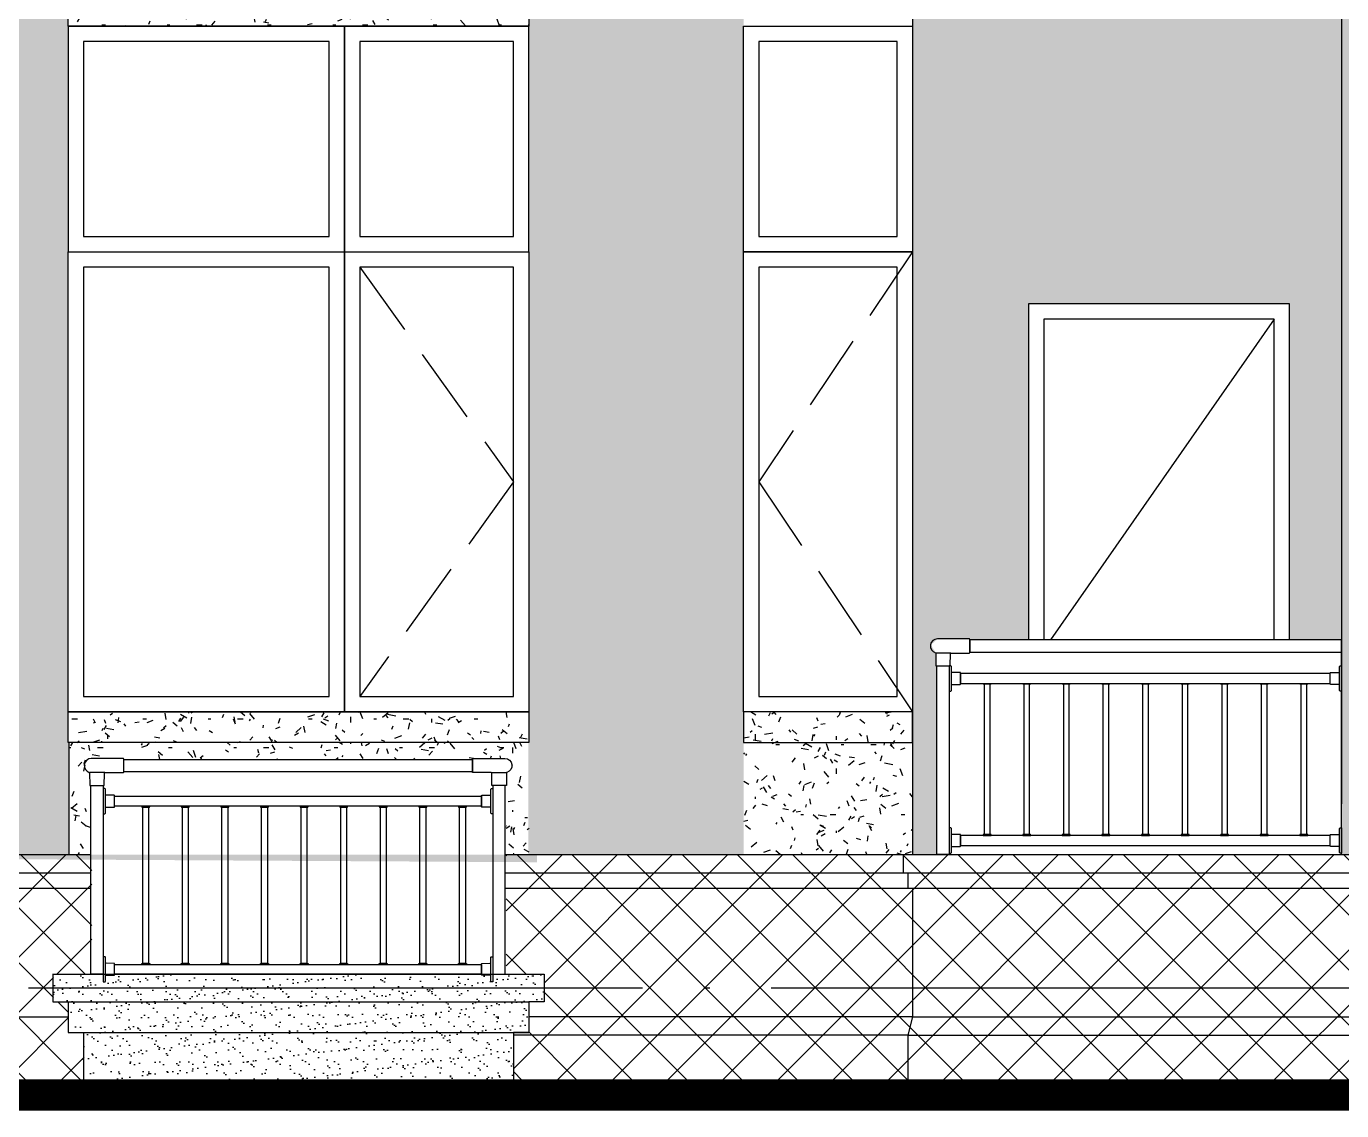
# Model space of a CAD drawing. Extents: x -12446 to 284554, y -295110 to 165007.
# Drawn here: x 4118 to 8404, y -262654 to -259119 of the extents above; entities that cross this region are included whole.
import ezdxf

# ---------------------------------------------------------------- set-up
doc = ezdxf.new("R2010")
doc.units = 0
doc.header["$LTSCALE"] = 1000
doc.linetypes.add('AX-14-E$0$AX-85-M02$0$DASH', pattern=[0.35, 0.25, -0.1])
doc.linetypes.add('AX-14-E$0$DOTE', pattern=[2.42, 2, -0.2, 0.02, -0.2])
doc.layers.get('0').update_dxf_attribs({"linetype": 'CONTINUOUS'})
for name, color, linetype in [('A-Anno-Note', 241, 'CONTINUOUS'), ('AX-14-comp-tc$0$AX-T-LMCZ-Z$0$AX-13-E01-E03$0$A-Detl-Patt', 8, 'CONTINUOUS'), ('AX-14-comp-tc$0$AX-T-LMCZ-Z$1$AX-13-E01-E03$0$家具与填充', 251, 'CONTINUOUS'), ('AX-14-comp-tc$0$灰褐色真石漆', 15, 'CONTINUOUS'), ('AX-14-E$0$A-Detl-Fine', 152, 'CONTINUOUS'), ('AX-14-E$0$A-Detl-Patt', 8, 'CONTINUOUS'), ('AX-14-E$0$A-Detl-Thin', 131, 'CONTINUOUS'), ('AX-14-E$0$A-elev-FIXT', 9, 'CONTINUOUS'), ('AX-14-E$0$A-elev-HRAL', 61, 'CONTINUOUS'), ('AX-14-E$0$栏杆型材', 82, 'CONTINUOUS'), ('AX-14-E$0$阳台栏杆扶手', 82, 'CONTINUOUS')]:
    doc.layers.add(name, color=color, linetype=linetype)
doc.layers.add('AX-14-E$0$A-Grid', color=222, linetype='AX-14-E$0$DOTE', plot=False)
pattern_1 = [(37.5, (-60483.766, -415276.595), (-1.920038, 58.729588), [0, -46.3296, 0, -51.816, 0, -49.53]), (7.5, (-60483.77, -415276.595), (53.942794, 86.019012), [0, -24.9936, 0, -41.7576, 0, -16.002]), (327.5, (-60521.257, -415276.595), (94.919084, 0.172462), [0, -15.24, 0, -54.864, 0, -71.628]), (317.5, (-60521.26, -415276.595), (91.626774, 26.75152), [0, -7.62, 0, -35.9664, 0, -41.148])]

# ---------------------------------------------------------------- blocks, each defined once
blk = doc.blocks.new('AX-14-E$0$32固定座立面')
at = {"layer": 'AX-14-E$0$栏杆型材', "color": 6, "linetype": 'Continuous'}
blk.add_line((-7, -22.5), (-7, 22.5), dxfattribs=at)
blk.add_lwpolyline([(-7, -22.5, 0.41166), (-10, -19.5), (-36, -19.3, -0.41166), (-37, -18.3), (-37, 18.3, -0.41166), (-36, 19.3), (-10, 19.5, 0.41166), (-7, 22.5), (-7, 39, -0.41166), (-5, 41), (0, 41.1), (0, -41.1), (-5, -41, -0.41166), (-7, -39)], format="xyb", close=True, dxfattribs=at)
blk = doc.blocks.new('AX-14-E$0$4080转角立图')
at = {"layer": 'AX-14-E$0$A-elev-FIXT', "linetype": 'Continuous'}
blk.add_line((25.6, 42), (-24.3, 42), dxfattribs=at)
blk.add_lwpolyline([(-25.3, 43, -0.327139), (-24.2, 41.5), (-23.5, 0), (23.5, 0), (24.2, 40.5, -0.409111), (25.7, 42), (85.3, 42, 0.414214), (86.8, 43.5), (86.8, 86.5, 0.414214), (85.3, 88), (-18.8, 88, 0.865157)], format="xyb", close=True, dxfattribs=at)
blk = doc.blocks.new('AX-14-E$0$A$C78EB6178')
at = {"layer": 'AX-14-E$0$A-Detl-Fine'}
for points in [[(3101.3, 3385), (2301.3, 3385), (2301.3, 2750), (3101.3, 2750)], [(3701.3, 3385), (3201.3, 3385), (3201.3, 2750), (3701.3, 2750)], [(4951.3, 3385), (4501.3, 3385), (4501.3, 2750), (4951.3, 2750)], [(3101.3, 2650), (2301.3, 2650), (2301.3, 1250), (3101.3, 1250)], [(3701.3, 2650), (3201.3, 2650), (3201.3, 1250), (3701.3, 1250)], [(4951.3, 2650), (4501.3, 2650), (4501.3, 1250), (4951.3, 1250)]]:
    blk.add_lwpolyline(points, close=True, dxfattribs=at)
blk.add_lwpolyline([(6180, 1435), (6180, 2480), (5430, 2480), (5430, 1435)], dxfattribs=at)
at = {"layer": 'AX-14-E$0$A-Detl-Patt', "linetype": 'AX-14-E$0$AX-85-M02$0$DASH'}
for points in [[(5001.3, 2700), (4501.3, 1950), (5001.3, 1200)], [(3201.3, 2650), (3701.3, 1950), (3201.3, 1250)]]:
    blk.add_lwpolyline(points, dxfattribs=at)
at = {"layer": 'AX-14-E$0$A-Detl-Patt'}
blk.add_lwpolyline([(6180, 2480), (5450.9, 1435)], dxfattribs=at)
at = {"layer": 'AX-14-E$0$A-Detl-Thin'}
for p, q in [((3751.3, 2700), (3751.3, 3435)), ((1420, 735), (2326.3, 735)), ((1435, 675), (2326.3, 675)), ((1450, 625), (2326.3, 625)), ((1450, 206.3), (2251.3, 206.3)), ((5001.5, 206.3), (3751.3, 206.3)), ((4986.5, 146.3), (3701.3, 146.3)), ((1435, 0), (2301.3, 0)), ((34751.3, 0), (-1287, 0))]:
    blk.add_line(p, q, dxfattribs=at)
for points in [[(6400, 3600), (6400, 900)], [(3751.3, 3535), (3751.3, 3435), (2251.3, 3435), (2251.3, 3535), (3751.3, 3535)], [(2251.3, 3435), (3751.3, 3435)], [(2251.3, 3435), (2251.3, 2700)], [(6230, 1435), (6230, 2530), (5380, 2530), (5380, 1435)], [(6400, 735), (6400, 1435)], [(3751.3, 1200), (3751.3, 1100), (2251.3, 1100), (2251.3, 1200), (3751.3, 1200)], [(3676.3, 735), (6720, 735)], [(4971.5, 735), (4971.5, 675), (4986.5, 675), (4986.5, 625), (5001.5, 625), (5001.5, 206.3), (4986.5, 146.3), (4986.5, 0)], [(3676.3, 675), (6720, 675)], [(3676.3, 625), (6735, 625)], [(2201.3, 345), (2201.3, 255), (2251.3, 255), (2251.3, 155), (2301.3, 155), (2301.3, 0)], [(2201.3, 345), (3801.3, 345)], [(3801.3, 345), (3801.3, 255), (3751.3, 255), (3751.3, 155), (3701.3, 155), (3701.3, 0)], [(2251.3, 255), (3751.3, 255)], [(5001.5, 206.3), (6750, 206.3)], [(2301.3, 155), (3751.3, 155)], [(4986.5, 146.3), (6735, 146.3)], [(3701.3, 0), (6735, 0)], [(2301.3, 0), (3701.3, 0)]]:
    blk.add_lwpolyline(points, dxfattribs=at)
for points in [[(3151.3, 3435), (3151.3, 1200)], [(4451.3, 3435), (5001.3, 3435), (5001.3, 2700), (4451.3, 2700)], [(2251.3, 2700), (3751.3, 2700), (3751.3, 1200), (2251.3, 1200)], [(4451.3, 2700), (5001.3, 2700), (5001.3, 1200), (4451.3, 1200)], [(4451.3, 1200), (4451.3, 1100), (5001.3, 1100), (5001.3, 1200)]]:
    blk.add_lwpolyline(points, close=True, dxfattribs=at)
at = {"layer": 'AX-14-E$0$A-elev-HRAL', "ltscale": 10}
for points in [[(5257.3, 1293, -0.414214), (5257.8, 1292.5), (5257.8, 1290.5, -0.414214), (5257.3, 1290), (5232.3, 1290, -0.414214), (5231.8, 1290.5), (5231.8, 1292.5, -0.414214), (5232.3, 1293)], [(5386.3, 1293, -0.414214), (5386.8, 1292.5), (5386.8, 1290.5, -0.414214), (5386.3, 1290), (5361.3, 1290, -0.414214), (5360.8, 1290.5), (5360.8, 1292.5, -0.414214), (5361.3, 1293)], [(5515.3, 1293, -0.414214), (5515.8, 1292.5), (5515.8, 1290.5, -0.414214), (5515.3, 1290), (5490.3, 1290, -0.414214), (5489.8, 1290.5), (5489.8, 1292.5, -0.414214), (5490.3, 1293)], [(5644.3, 1293, -0.414214), (5644.8, 1292.5), (5644.8, 1290.5, -0.414214), (5644.3, 1290), (5619.3, 1290, -0.414214), (5618.8, 1290.5), (5618.8, 1292.5, -0.414214), (5619.3, 1293)], [(5773.3, 1293, -0.414214), (5773.8, 1292.5), (5773.8, 1290.5, -0.414214), (5773.3, 1290), (5748.3, 1290, -0.414214), (5747.8, 1290.5), (5747.8, 1292.5, -0.414214), (5748.3, 1293)], [(5902.3, 1293, -0.414214), (5902.8, 1292.5), (5902.8, 1290.5, -0.414214), (5902.3, 1290), (5877.3, 1290, -0.414214), (5876.8, 1290.5), (5876.8, 1292.5, -0.414214), (5877.3, 1293)], [(6031.3, 1293, -0.414214), (6031.8, 1292.5), (6031.8, 1290.5, -0.414214), (6031.3, 1290), (6006.3, 1290, -0.414214), (6005.8, 1290.5), (6005.8, 1292.5, -0.414214), (6006.3, 1293)], [(6160.3, 1293, -0.414214), (6160.8, 1292.5), (6160.8, 1290.5, -0.414214), (6160.3, 1290), (6135.3, 1290, -0.414214), (6134.8, 1290.5), (6134.8, 1292.5, -0.414214), (6135.3, 1293)], [(6289.3, 1293, -0.414214), (6289.8, 1292.5), (6289.8, 1290.5, -0.414214), (6289.3, 1290), (6264.3, 1290, -0.414214), (6263.8, 1290.5), (6263.8, 1292.5, -0.414214), (6264.3, 1293)], [(2491, 893, 0.414214), (2490.5, 892.5), (2490.5, 890.5, 0.414214), (2491, 890), (2516, 890, 0.414214), (2516.5, 890.5), (2516.5, 892.5, 0.414214), (2516, 893)], [(2620, 893, 0.414214), (2619.5, 892.5), (2619.5, 890.5, 0.414214), (2620, 890), (2645, 890, 0.414214), (2645.5, 890.5), (2645.5, 892.5, 0.414214), (2645, 893)], [(2749, 893, 0.414214), (2748.5, 892.5), (2748.5, 890.5, 0.414214), (2749, 890), (2774, 890, 0.414214), (2774.5, 890.5), (2774.5, 892.5, 0.414214), (2774, 893)], [(2878, 893, 0.414214), (2877.5, 892.5), (2877.5, 890.5, 0.414214), (2878, 890), (2903, 890, 0.414214), (2903.5, 890.5), (2903.5, 892.5, 0.414214), (2903, 893)], [(3007, 893, 0.414214), (3006.5, 892.5), (3006.5, 890.5, 0.414214), (3007, 890), (3032, 890, 0.414214), (3032.5, 890.5), (3032.5, 892.5, 0.414214), (3032, 893)], [(3136, 893, 0.414214), (3135.5, 892.5), (3135.5, 890.5, 0.414214), (3136, 890), (3161, 890, 0.414214), (3161.5, 890.5), (3161.5, 892.5, 0.414214), (3161, 893)], [(3265, 893, 0.414214), (3264.5, 892.5), (3264.5, 890.5, 0.414214), (3265, 890), (3290, 890, 0.414214), (3290.5, 890.5), (3290.5, 892.5, 0.414214), (3290, 893)], [(3394, 893, 0.414214), (3393.5, 892.5), (3393.5, 890.5, 0.414214), (3394, 890), (3419, 890, 0.414214), (3419.5, 890.5), (3419.5, 892.5, 0.414214), (3419, 893)], [(3523, 893, 0.414214), (3522.5, 892.5), (3522.5, 890.5, 0.414214), (3523, 890), (3548, 890, 0.414214), (3548.5, 890.5), (3548.5, 892.5, 0.414214), (3548, 893)], [(5257.3, 797, 0.414214), (5257.8, 797.5), (5257.8, 799.5, 0.414214), (5257.3, 800), (5232.3, 800, 0.414214), (5231.8, 799.5), (5231.8, 797.5, 0.414214), (5232.3, 797)], [(5386.3, 797, 0.414214), (5386.8, 797.5), (5386.8, 799.5, 0.414214), (5386.3, 800), (5361.3, 800, 0.414214), (5360.8, 799.5), (5360.8, 797.5, 0.414214), (5361.3, 797)], [(5515.3, 797, 0.414214), (5515.8, 797.5), (5515.8, 799.5, 0.414214), (5515.3, 800), (5490.3, 800, 0.414214), (5489.8, 799.5), (5489.8, 797.5, 0.414214), (5490.3, 797)], [(5644.3, 797, 0.414214), (5644.8, 797.5), (5644.8, 799.5, 0.414214), (5644.3, 800), (5619.3, 800, 0.414214), (5618.8, 799.5), (5618.8, 797.5, 0.414214), (5619.3, 797)], [(5773.3, 797, 0.414214), (5773.8, 797.5), (5773.8, 799.5, 0.414214), (5773.3, 800), (5748.3, 800, 0.414214), (5747.8, 799.5), (5747.8, 797.5, 0.414214), (5748.3, 797)], [(5902.3, 797, 0.414214), (5902.8, 797.5), (5902.8, 799.5, 0.414214), (5902.3, 800), (5877.3, 800, 0.414214), (5876.8, 799.5), (5876.8, 797.5, 0.414214), (5877.3, 797)], [(6031.3, 797, 0.414214), (6031.8, 797.5), (6031.8, 799.5, 0.414214), (6031.3, 800), (6006.3, 800, 0.414214), (6005.8, 799.5), (6005.8, 797.5, 0.414214), (6006.3, 797)], [(6160.3, 797, 0.414214), (6160.8, 797.5), (6160.8, 799.5, 0.414214), (6160.3, 800), (6135.3, 800, 0.414214), (6134.8, 799.5), (6134.8, 797.5, 0.414214), (6135.3, 797)], [(6289.3, 797, 0.414214), (6289.8, 797.5), (6289.8, 799.5, 0.414214), (6289.3, 800), (6264.3, 800, 0.414214), (6263.8, 799.5), (6263.8, 797.5, 0.414214), (6264.3, 797)], [(2491, 377, -0.414214), (2490.5, 377.5), (2490.5, 379.5, -0.414214), (2491, 380), (2516, 380, -0.414214), (2516.5, 379.5), (2516.5, 377.5, -0.414214), (2516, 377)], [(2620, 377, -0.414214), (2619.5, 377.5), (2619.5, 379.5, -0.414214), (2620, 380), (2645, 380, -0.414214), (2645.5, 379.5), (2645.5, 377.5, -0.414214), (2645, 377)], [(2749, 377, -0.414214), (2748.5, 377.5), (2748.5, 379.5, -0.414214), (2749, 380), (2774, 380, -0.414214), (2774.5, 379.5), (2774.5, 377.5, -0.414214), (2774, 377)], [(2878, 377, -0.414214), (2877.5, 377.5), (2877.5, 379.5, -0.414214), (2878, 380), (2903, 380, -0.414214), (2903.5, 379.5), (2903.5, 377.5, -0.414214), (2903, 377)], [(3007, 377, -0.414214), (3006.5, 377.5), (3006.5, 379.5, -0.414214), (3007, 380), (3032, 380, -0.414214), (3032.5, 379.5), (3032.5, 377.5, -0.414214), (3032, 377)], [(3136, 377, -0.414214), (3135.5, 377.5), (3135.5, 379.5, -0.414214), (3136, 380), (3161, 380, -0.414214), (3161.5, 379.5), (3161.5, 377.5, -0.414214), (3161, 377)], [(3265, 377, -0.414214), (3264.5, 377.5), (3264.5, 379.5, -0.414214), (3265, 380), (3290, 380, -0.414214), (3290.5, 379.5), (3290.5, 377.5, -0.414214), (3290, 377)], [(3394, 377, -0.414214), (3393.5, 377.5), (3393.5, 379.5, -0.414214), (3394, 380), (3419, 380, -0.414214), (3419.5, 379.5), (3419.5, 377.5, -0.414214), (3419, 377)], [(3523, 377, -0.414214), (3522.5, 377.5), (3522.5, 379.5, -0.414214), (3523, 380), (3548, 380, -0.414214), (3548.5, 379.5), (3548.5, 377.5, -0.414214), (3548, 377)]]:
    blk.add_lwpolyline(points, format="xyb", close=True, dxfattribs=at)
for points in [[(5235.3, 800), (5254.3, 800), (5254.3, 1290), (5235.3, 1290)], [(5364.3, 800), (5383.3, 800), (5383.3, 1290), (5364.3, 1290)], [(5493.3, 800), (5512.3, 800), (5512.3, 1290), (5493.3, 1290)], [(5622.3, 800), (5641.3, 800), (5641.3, 1290), (5622.3, 1290)], [(5751.3, 800), (5770.3, 800), (5770.3, 1290), (5751.3, 1290)], [(5880.3, 800), (5899.3, 800), (5899.3, 1290), (5880.3, 1290)], [(6009.3, 800), (6028.3, 800), (6028.3, 1290), (6009.3, 1290)], [(6138.3, 800), (6157.3, 800), (6157.3, 1290), (6138.3, 1290)], [(6267.3, 800), (6286.3, 800), (6286.3, 1290), (6267.3, 1290)], [(2513, 380), (2494, 380), (2494, 890), (2513, 890)], [(2642, 380), (2623, 380), (2623, 890), (2642, 890)], [(2771, 380), (2752, 380), (2752, 890), (2771, 890)], [(2900, 380), (2881, 380), (2881, 890), (2900, 890)], [(3029, 380), (3010, 380), (3010, 890), (3029, 890)], [(3158, 380), (3139, 380), (3139, 890), (3158, 890)], [(3287, 380), (3268, 380), (3268, 890), (3287, 890)], [(3416, 380), (3397, 380), (3397, 890), (3416, 890)], [(3545, 380), (3526, 380), (3526, 890), (3545, 890)]]:
    blk.add_lwpolyline(points, close=True, dxfattribs=at)
at = {"layer": 'AX-14-E$0$栏杆型材'}
for points in [[(5081.5, 1350), (5121.5, 1350), (5121.5, 735), (5081.5, 735)], [(6363, 1325), (5158.5, 1325), (5158.5, 1293), (6363, 1293)], [(2325, 960), (2365, 960), (2365, 345), (2325, 345)], [(3675, 960), (3635, 960), (3635, 345), (3675, 345)], [(2402, 925), (3598, 925), (3598, 893), (2402, 893)], [(6363, 797), (5158.5, 797), (5158.5, 765), (6363, 765)], [(2402, 377), (3598, 377), (3598, 345), (2402, 345)]]:
    blk.add_lwpolyline(points, close=True, dxfattribs=at)
at = {"layer": 'AX-14-E$0$阳台栏杆扶手'}
for points in [[(5188.2, 1395), (6400, 1395), (6400, 1435), (5188.2, 1435)], [(3568.3, 1005), (2431.8, 1005), (2431.8, 1045), (3568.3, 1045)]]:
    blk.add_lwpolyline(points, close=True, dxfattribs=at)
at = {"layer": 'AX-14-E$0$A-elev-HRAL'}
for name, p in [('AX-14-E$0$4080转角立图', (5101.5, 1350)), ('AX-14-E$0$32固定座立面', (6400, 1309)), ('AX-14-E$0$4080转角立图', (2345, 960)), ('AX-14-E$0$32固定座立面', (3635, 909)), ('AX-14-E$0$32固定座立面', (6400, 781)), ('AX-14-E$0$32固定座立面', (3635, 361))]:
    blk.add_blockref(name, p, dxfattribs=at)
at = {"layer": 'AX-14-E$0$A-elev-HRAL', "extrusion": (0, 0, -1), "zscale": -1}
for p in [(-5121.5, 1309), (-5121.5, 781)]:
    blk.add_blockref('AX-14-E$0$32固定座立面', p, dxfattribs=at)
at = {"layer": 'AX-14-E$0$A-elev-HRAL', "xscale": -1}
for name, p in [('AX-14-E$0$4080转角立图', (3655, 960)), ('AX-14-E$0$32固定座立面', (2365, 909)), ('AX-14-E$0$32固定座立面', (2365, 361))]:
    blk.add_blockref(name, p, dxfattribs=at)
blk = doc.blocks.new('AX-14-comp-tc')
at = {"layer": 'AX-14-comp-tc$0$AX-T-LMCZ-Z$1$AX-13-E01-E03$0$家具与填充'}
h = blk.add_hatch(dxfattribs=at)
h.set_pattern_fill('AR-SAND', color=256, scale=24)
h.set_pattern_definition([(37.5, (-86572.637, -326606.213), (-1.920038, 58.729588), [0, -46.3296, 0, -51.816, 0, -49.53]), (7.5, (-86572.64, -326606.21), (53.942794, 86.01901), [0, -24.9936, 0, -41.7576, 0, -16.002]), (327.5, (-86610.13, -326606.213), (94.919084, 0.172462), [0, -15.24, 0, -54.864, 0, -71.628]), (317.5, (-86610.13, -326606.21), (91.626774, 26.75152), [0, -7.62, 0, -35.9664, 0, -41.148])])
h.paths.add_polyline_path([(8478.7, -253742.1), (8477.4, -253912.1), (8514.7, -253988.2), (8527.4, -254071.8), (8527.4, -254442.1), (8577.4, -254442.1), (8577.4, -254592.1), (8652.4, -254592.1), (8652.4, -255491.9), (1002.4, -255491.9), (1002.4, -255591.9), (1022.4, -255591.9), (1022.4, -255691.9), (1072.4, -255691.9), (1222.4, -256321.9), (1272.4, -256321.9), (1272.4, -256591.9), (1252.4, -256591.9), (1252.4, -256691.9), (6902.4, -256691.9), (6902.4, -256646.9), (8252.5, -256646.9), (8252.4, -268242.1), (8852, -268241.9), (8852, -266536.9), (10050.7, -266536.9), (10050.7, -268686.9), (10151.1, -268686.9), (10151.1, -266536.9), (11352.4, -266536.9), (11352.4, -268241.9), (13852.4, -268241.9), (13852.4, -256691.9), (22902.4, -256691.9), (22926.1, -266276.9), (22900.9, -266276.9), (22901.3, -268241.9), (25152.4, -268241.9), (25152.4, -256691.9), (28052.4, -256691.9), (28052.8, -256646.9), (29952.4, -256646.9), (29952.4, -256689.3), (35452.4, -256689.3), (35452.4, -256591.9), (35402.4, -256591.9), (35402.4, -256321.9), (35452.4, -256321.9), (35602.4, -255691.9), (35652.4, -255691.9), (35652.4, -255591.9), (35702.4, -255591.9), (35702.4, -255491.9), (30302.4, -255491.9), (28046.9, -255491.9), (28046.9, -254592.1), (28121.9, -254592.1), (28121.9, -254442.1), (28171.9, -254442.1), (28171.9, -254071.8), (28184.7, -253988.2), (28221.9, -253912.1), (28221.9, -253742.1), (27271.9, -253742.1), (18810.9, -253741.9), (18759.2, -254121.9), (17940.1, -254121.9), (17888.7, -253743.5)])
h.paths.add_polyline_path([(1852.4, -255691.9), (3101.1, -255691.9), (3302.4, -256591.9), (1852.4, -256591.9)], flags=16)
h.paths.add_polyline_path([(4102.4, -255691.9), (5602.4, -255691.9), (5602.4, -256591.9), (4102.4, -256591.9)], flags=16)
h.paths.add_polyline_path([(9602.4, -254911.9), (10602.4, -254911.9), (10602.4, -255491.9), (9602.4, -255491.9)], flags=16)
h.paths.add_polyline_path([(9602.4, -257761.9), (10602.4, -257761.9), (10602.4, -256691.9), (9602.4, -256691.9)], flags=16)
h.paths.add_polyline_path([(9602.4, -257761.9), (10602.4, -257761.9), (10602.4, -259361.9), (9602.4, -259361.9)], flags=16)
h.paths.add_polyline_path([(10602.4, -260711.9), (9602.4, -260711.9), (9602.4, -262311.9), (10602.4, -262311.9)], flags=16)
h.paths.add_polyline_path([(9602.4, -262311.9), (10602.4, -262311.9), (10602.4, -263586.9), (9602.4, -263586.9)], flags=16)
h.paths.add_polyline_path([(9602.4, -263586.9), (10602.4, -263586.9), (10602.4, -265186.9), (9602.4, -265186.9)], flags=16)
h.paths.add_polyline_path([(8652.4, -266136.9), (11552.4, -266136.9), (11552.4, -266236.9), (8652.4, -266236.9)], flags=16)
h.paths.add_polyline_path([(26102.4, -254911.9), (27102.4, -254911.9), (27102.4, -255491.9), (26102.4, -255491.9)], flags=16)
h.paths.add_polyline_path([(24302.2, -266726.9), (25002.6, -266726.9), (25000.9, -268076.9), (24301.3, -268076.9)], flags=16)
h.paths.add_polyline_path([(31998.3, -255691.9), (30498.3, -255691.9), (30498.3, -256591.9), (31998.3, -256591.9)], flags=16)
h.paths.add_polyline_path([(34152.4, -256591.9), (32805.2, -256591.9), (33002.4, -255691.9), (34152.4, -255691.9)], flags=16)
h.paths.add_polyline_path([(9602.4, -265186.9), (10602.4, -265186.9), (10602.4, -266136.9), (9602.4, -266136.9)], flags=16)
edge = h.paths.add_edge_path(flags=17)
edge.add_line((9602.4, -253742.1), (9602.4, -254911.7))
edge.add_line((9602.4, -254911.7), (10602.4, -254911.7))
edge.add_line((10602.4, -254911.7), (10602.4, -253742.1))
edge.add_line((10602.4, -253742.1), (9602.4, -253742.1))
edge.add_line((9602.4, -259361.9), (10602.4, -259361.9))
edge.add_line((10602.4, -259361.9), (10602.4, -260711.9))
edge.add_line((10602.4, -260711.9), (9602.4, -260711.9))
edge.add_line((9602.4, -260711.9), (9602.4, -259391.9))
edge.add_line((13852.4, -253742.1), (13852.4, -255491.9))
edge.add_line((13852.4, -255491.9), (22452.4, -255491.9))
edge.add_line((22452.4, -255491.9), (22452.4, -253741.9))
edge.add_line((22452.4, -253741.9), (18810.9, -253741.9))
edge.add_line((18810.9, -253741.9), (18759.2, -254121.9))
edge.add_line((18759.2, -254121.9), (17940.1, -254121.9))
edge.add_line((17940.1, -254121.9), (17888.7, -253743.5))
edge.add_line((17888.7, -253743.5), (13852.4, -253741.9))
edge.add_line((26102.4, -253742.1), (26102.4, -254911.9))
edge.add_line((26102.4, -254911.9), (27102.4, -254911.9))
edge.add_line((27102.4, -254911.9), (27102.4, -253742.1))
edge.add_line((27102.4, -253742.1), (26102.4, -253742.1))
h = blk.add_hatch(dxfattribs=at)
h.set_pattern_fill('AR-SAND', color=256, scale=24)
h.set_pattern_definition(pattern_1)
h.paths.add_polyline_path([(1352.4, -256691.9), (5578, -256716.9), (5629.3, -268266.9), (1352.4, -268242.6)])
h.paths.add_polyline_path([(1852.4, -256691.9), (3352.4, -256691.9), (3352.4, -268241.9), (1852.4, -268241.9)], flags=17)
h.paths.add_polyline_path([(4102.4, -256691.9), (5603.7, -256691.9), (5603.7, -268241.9), (4102.4, -268241.9)], flags=17)
h.paths.add_polyline_path([(151.1, -268241.9), (1351.1, -268241.9), (1351.1, -266276.9), (151.1, -266276.9)])
h.paths.add_polyline_path([(51.1, -266276.9), (1351.1, -266276.9), (1351.1, -266176.9), (51.1, -266176.9)])
h = blk.add_hatch(dxfattribs=at)
h.set_pattern_fill('AR-SAND', color=256, scale=24)
h.set_pattern_definition([(37.5, (1.284, 0), (-1.9200376, 58.7295885), [0, -46.3296, 0, -51.816, 0, -49.53]), (7.5, (1.28, 0), (53.942794, 86.019012), [0, -24.9936, 0, -41.7576, 0, -16.002]), (327.5, (-36.207, 0), (94.919084, 0.172462), [0, -15.24, 0, -54.864, 0, -71.628]), (317.5, (-36.21, 0), (91.626774, 26.75152), [0, -7.62, 0, -35.9664, 0, -41.148])])
h.paths.add_polyline_path([(6852.5, -265221.9), (8252.5, -265221.9), (8252.4, -267541.9), (8082.4, -267541.9), (8082.4, -266446.9), (7232.4, -266446.9), (7232.4, -267541.9), (7040.6, -267541.9), (7040.2, -267539.3), (7039.1, -267538.9), (6935.1, -267538.9), (6912.3, -267558.6), (6928.6, -267583.9), (6929.6, -267585.3), (6930.4, -267626.9), (6933.9, -267626.9), (6933.9, -268241.9), (6853.7, -268241.9)])
h = blk.add_hatch(dxfattribs=at)
h.set_pattern_fill('ANSI37', color=256, scale=80)
h.set_pattern_definition([(45, (-60483.77, -415276.6), (-89.80256, 89.80256), []), (135, (-60483.77, -415276.6), (-89.80256, -89.80256), [])])
h.paths.add_polyline_path([(1977.4, -268241.9), (71.1, -268241.9), (71.1, -268301.9), (86.1, -268301.9), (86.1, -268351.9), (101.1, -268351.9), (101.1, -268770.6), (86.1, -268830.6), (86.1, -268976.9), (1952.4, -268976.9), (1952.4, -268821.9), (1902.4, -268821.9), (1902.4, -268721.9), (1852.4, -268721.9), (1852.4, -268631.9), (1977.4, -268631.9)])
h.paths.add_polyline_path([(4178.7, -268241.9), (4178.7, -268631.9), (4053.7, -268631.9), (4053.7, -268721.9), (4102.4, -268721.9), (4103.7, -268821.9), (4153.7, -268821.9), (4153.7, -268976.9), (3287.4, -268976.9), (3287.4, -268830.6), (3302.4, -268770.6), (3302.4, -268351.9), (3287.4, -268351.9), (3287.4, -268301.9), (3272.4, -268301.9), (3272.4, -268241.9)])
h.paths.add_polyline_path([(5528.7, -268241.9), (8852, -268241.9), (8852, -268691.9), (8652.4, -268691.9), (8652.4, -268976.9), (5553.7, -268976.9), (5553.7, -268821.9), (5603.7, -268821.9), (5603.7, -268721.9), (5653.7, -268721.9), (5653.7, -268631.9), (5528.7, -268631.9)])
h.paths.add_polyline_path([(13931.1, -268241.9), (13931.1, -268301.9), (13916.1, -268301.9), (13916.1, -268351.9), (13901.1, -268351.9), (13901.1, -268526.9), (13802.1, -268526.9), (13802.1, -268976.9), (11552.4, -268976.9), (11552.4, -268676.9), (11352.4, -268676.9), (11352.4, -268241.9)])
h.paths.add_polyline_path([(30033.7, -268241.9), (30033.7, -268301.9), (30018.7, -268301.9), (30018.7, -268351.9), (30003.7, -268351.9), (30003.7, -268770.6), (30018.7, -268830.6), (30018.7, -268976.9), (28053.7, -268976.9), (28053.7, -268691.9), (27852.8, -268691.9), (27852.8, -268241.9)])
h.paths.add_polyline_path([(34127.4, -268241.9), (36832.4, -268241.9), (36832.4, -268301.9), (36817.4, -268301.9), (36817.4, -268351.9), (36802.4, -268351.9), (36802.4, -268770.6), (36817.4, -268830.6), (36817.4, -268976.9), (34152.4, -268976.9), (34152.4, -268821.9), (34202.4, -268821.9), (34202.4, -268721.9), (34252.4, -268721.9), (34252.4, -268631.9), (34127.4, -268631.9)])
h = blk.add_hatch(dxfattribs=at)
h.set_pattern_fill('AR-SAND', color=256, scale=24)
h.set_pattern_definition(pattern_1)
h.paths.add_polyline_path([(4052.4, -268631.9), (4052.4, -268721.9), (4102.4, -268721.9), (4102.4, -268821.9), (4152.4, -268821.9), (4152.4, -268976.9), (5552.4, -268976.9), (5552.4, -268821.9), (5602.4, -268821.9), (5602.4, -268721.9), (5652.4, -268721.9), (5652.4, -268631.9)])
at = {"layer": 'AX-14-comp-tc$0$灰褐色真石漆'}
h = blk.add_hatch(dxfattribs=at)
h.set_pattern_fill('离散材料', color=256, scale=50)
h.set_pattern_definition([(0, (63.16, -6278.47), (132, 228), [12, -201, 9, -87, 18, -213]), (10, (6.16, -6155.47), (80.67614, 285.34428), [21, -51, 27, -159, 15, -198]), (20, (-23.84, -6251.47), (133.47095, 220.97625), [24, -165, 21, -123, 15, -96]), (30, (63.16, -6269.47), (-21.96926, 254.05187), [15, -99, 12, -147, 9, -195]), (40, (-20.84, -6203.47), (33.83592, 216.370355), [12, -132, 9, -84, 24, -153]), (50, (24.16, -6311.47), (-80.24786, 235.7335), [6, -111, 15, -183, 18, -93]), (60, (33.16, -6290.47), (-99.47303, 223.70766), [15, -123, 6, -144, 12, -111]), (70, (0.16, -6326.47), (-109.89227, 215.58685), [9, -57, 18, -96, 12, -132]), (80, (15.16, -6149.47), (-208.56534, 164.71945), [21, -132, 9, -156, 18, -147]), (90, (33.16, -6278.47), (-264, 111), [18, -93, 12, -183, 6, -186]), (100, (-14.84, -6185.47), (-247.97146, 145.1453), [21, -117, 18, -96, 21, -219]), (110, (-35.84, -6356.47), (-240.44034, 81.69114), [24, -78, 12, -159, 18, -174]), (120, (-116.84, -6320.47), (-286.64994, 28.49227), [15, -201, 18, -93, 21, -123]), (130, (-50.84, -6386.47), (-279.10777, 71.26608), [9, -66, 12, -129, 24, -168]), (140, (-140.84, -6146.47), (-220.59685, -34.20569), [18, -108, 21, -93, 12, -126]), (150, (108.16, -6404.47), (-204.82497, -120.76726), [12, -84, 24, -186, 21, -171]), (160, (-89.84, -6236.47), (-237.90107, -162.42869), [18, -126, 15, -114, 12, -183]), (170, (-71.84, -6308.47), (-215.64405, -169.12317), [27, -99, 18, -135, 24, -132])])
h.paths.add_polyline_path([(5601.1, -256691.9), (6302.4, -256691.9), (6302.4, -268241.9), (5601.1, -268241.9)])
h = blk.add_hatch(dxfattribs=at)
h.set_pattern_fill('离散材料', color=256, scale=50)
h.set_pattern_definition([(0, (-60267.76, -477082.6), (132, 228), [12, -201, 9, -87, 18, -213]), (10, (-60324.76, -476959.6), (80.67614, 285.3443), [21, -51, 27, -159, 15, -198]), (20, (-60354.76, -477055.6), (133.47095, 220.97625), [24, -165, 21, -123, 15, -96]), (30, (-60267.76, -477073.6), (-21.96926, 254.05187), [15, -99, 12, -147, 9, -195]), (40, (-60351.76, -477007.6), (33.83592, 216.37036), [12, -132, 9, -84, 24, -153]), (50, (-60306.76, -477115.6), (-80.24786, 235.7335), [6, -111, 15, -183, 18, -93]), (60, (-60297.76, -477094.6), (-99.47303, 223.70766), [15, -123, 6, -144, 12, -111]), (70, (-60330.76, -477130.6), (-109.89227, 215.58685), [9, -57, 18, -96, 12, -132]), (80, (-60315.76, -476953.6), (-208.56534, 164.71945), [21, -132, 9, -156, 18, -147]), (90, (-60297.76, -477082.6), (-264, 111), [18, -93, 12, -183, 6, -186]), (100, (-60345.76, -476989.6), (-247.97146, 145.1453), [21, -117, 18, -96, 21, -219]), (110, (-60366.76, -477160.6), (-240.44034, 81.69114), [24, -78, 12, -159, 18, -174]), (120, (-60447.76, -477124.6), (-286.64994, 28.49227), [15, -201, 18, -93, 21, -123]), (130, (-60381.76, -477190.6), (-279.10777, 71.26608), [9, -66, 12, -129, 24, -168]), (140, (-60471.76, -476950.6), (-220.59685, -34.20569), [18, -108, 21, -93, 12, -126]), (150, (-60222.76, -477208.6), (-204.82497, -120.76726), [12, -84, 24, -186, 21, -171]), (160, (-60420.76, -477040.6), (-237.90107, -162.4287), [18, -126, 15, -114, 12, -183]), (170, (-60402.76, -477112.6), (-215.64405, -169.12317), [27, -99, 18, -135, 24, -132])])
h.paths.add_polyline_path([(4102.4, -265441.9), (5602.4, -265441.9), (5602.4, -265541.9), (4102.4, -265541.9)])
h = blk.add_hatch(dxfattribs=at)
h.set_pattern_fill('离散材料', color=256, scale=50)
h.set_pattern_definition([(0, (-60266.47, -489832.6), (132, 228), [12, -201, 9, -87, 18, -213]), (10, (-60323.47, -489709.6), (80.67614, 285.3443), [21, -51, 27, -159, 15, -198]), (20, (-60353.47, -489805.6), (133.47095, 220.97625), [24, -165, 21, -123, 15, -96]), (30, (-60266.47, -489823.6), (-21.96926, 254.05187), [15, -99, 12, -147, 9, -195]), (40, (-60350.47, -489757.6), (33.83592, 216.370355), [12, -132, 9, -84, 24, -153]), (50, (-60305.47, -489865.6), (-80.24786, 235.7335), [6, -111, 15, -183, 18, -93]), (60, (-60296.47, -489844.6), (-99.47303, 223.70766), [15, -123, 6, -144, 12, -111]), (70, (-60329.47, -489880.6), (-109.89227, 215.58685), [9, -57, 18, -96, 12, -132]), (80, (-60314.47, -489703.6), (-208.56534, 164.71945), [21, -132, 9, -156, 18, -147]), (90, (-60296.47, -489832.6), (-264, 111), [18, -93, 12, -183, 6, -186]), (100, (-60344.47, -489739.6), (-247.97146, 145.1453), [21, -117, 18, -96, 21, -219]), (110, (-60365.47, -489910.6), (-240.44034, 81.69114), [24, -78, 12, -159, 18, -174]), (120, (-60446.47, -489874.6), (-286.64994, 28.49227), [15, -201, 18, -93, 21, -123]), (130, (-60380.47, -489940.6), (-279.10777, 71.26608), [9, -66, 12, -129, 24, -168]), (140, (-60470.47, -489700.6), (-220.59685, -34.20569), [18, -108, 21, -93, 12, -126]), (150, (-60221.47, -489958.6), (-204.82497, -120.76726), [12, -84, 24, -186, 21, -171]), (160, (-60419.47, -489790.6), (-237.90107, -162.4287), [18, -126, 15, -114, 12, -183]), (170, (-60401.47, -489862.6), (-215.64405, -169.12317), [27, -99, 18, -135, 24, -132])])
h.paths.add_polyline_path([(1853.7, -267776.9), (3102.4, -267776.9), (3101.7, -267876.9), (1853, -267876.9)])
h.paths.add_polyline_path([(4103.7, -267776.9), (5603.7, -267776.9), (5603.7, -267876.9), (4103.7, -267876.9)])
h = blk.add_hatch(dxfattribs=at)
h.set_pattern_fill('离散材料', color=256, scale=50)
h.set_pattern_definition([(0, (-60267.77, -415132.6), (132, 228), [12, -201, 9, -87, 18, -213]), (10, (-60324.77, -415009.6), (80.67614, 285.3443), [21, -51, 27, -159, 15, -198]), (20, (-60354.77, -415105.6), (133.47095, 220.97625), [24, -165, 21, -123, 15, -96]), (30, (-60267.77, -415123.6), (-21.96926, 254.05187), [15, -99, 12, -147, 9, -195]), (40, (-60351.77, -415057.6), (33.83592, 216.37036), [12, -132, 9, -84, 24, -153]), (50, (-60306.77, -415165.6), (-80.24786, 235.7335), [6, -111, 15, -183, 18, -93]), (60, (-60297.77, -415144.6), (-99.47303, 223.70766), [15, -123, 6, -144, 12, -111]), (70, (-60330.77, -415180.6), (-109.89227, 215.58685), [9, -57, 18, -96, 12, -132]), (80, (-60315.77, -415003.6), (-208.56534, 164.71945), [21, -132, 9, -156, 18, -147]), (90, (-60297.77, -415132.6), (-264, 111), [18, -93, 12, -183, 6, -186]), (100, (-60345.77, -415039.6), (-247.97146, 145.1453), [21, -117, 18, -96, 21, -219]), (110, (-60366.77, -415210.6), (-240.44034, 81.69114), [24, -78, 12, -159, 18, -174]), (120, (-60447.77, -415174.6), (-286.64994, 28.49227), [15, -201, 18, -93, 21, -123]), (130, (-60381.77, -415240.6), (-279.10777, 71.26608), [9, -66, 12, -129, 24, -168]), (140, (-60471.77, -415000.6), (-220.59685, -34.20569), [18, -108, 21, -93, 12, -126]), (150, (-60222.77, -415258.6), (-204.82497, -120.76726), [12, -84, 24, -186, 21, -171]), (160, (-60420.77, -415090.6), (-237.90107, -162.4287), [18, -126, 15, -114, 12, -183]), (170, (-60402.77, -415162.6), (-215.64405, -169.12317), [27, -99, 18, -135, 24, -132])])
h.paths.add_polyline_path([(6303.7, -267776.9), (6853.7, -267776.9), (6852.4, -268241.9), (6303.7, -268241.9)])
h = blk.add_hatch(dxfattribs=at)
h.set_pattern_fill('离散材料', color=256, scale=50)
h.set_pattern_definition([(0, (-60266.48, -421982.6), (132, 228), [12, -201, 9, -87, 18, -213]), (10, (-60323.48, -421859.6), (80.67614, 285.3443), [21, -51, 27, -159, 15, -198]), (20, (-60353.48, -421955.6), (133.47095, 220.97625), [24, -165, 21, -123, 15, -96]), (30, (-60266.48, -421973.6), (-21.96926, 254.05187), [15, -99, 12, -147, 9, -195]), (40, (-60350.48, -421907.6), (33.83592, 216.37036), [12, -132, 9, -84, 24, -153]), (50, (-60305.48, -422015.6), (-80.24786, 235.7335), [6, -111, 15, -183, 18, -93]), (60, (-60296.48, -421994.6), (-99.47303, 223.70766), [15, -123, 6, -144, 12, -111]), (70, (-60329.48, -422030.6), (-109.89227, 215.58685), [9, -57, 18, -96, 12, -132]), (80, (-60314.48, -421853.6), (-208.56534, 164.71945), [21, -132, 9, -156, 18, -147]), (90, (-60296.48, -421982.6), (-264, 111), [18, -93, 12, -183, 6, -186]), (100, (-60344.48, -421889.6), (-247.97146, 145.1453), [21, -117, 18, -96, 21, -219]), (110, (-60365.48, -422060.6), (-240.44034, 81.69114), [24, -78, 12, -159, 18, -174]), (120, (-60446.48, -422024.6), (-286.64994, 28.49227), [15, -201, 18, -93, 21, -123]), (130, (-60380.48, -422090.6), (-279.10777, 71.26608), [9, -66, 12, -129, 24, -168]), (140, (-60470.48, -421850.6), (-220.59685, -34.20569), [18, -108, 21, -93, 12, -126]), (150, (-60221.48, -422108.6), (-204.82497, -120.76726), [12, -84, 24, -186, 21, -171]), (160, (-60419.48, -421940.6), (-237.90107, -162.4287), [18, -126, 15, -114, 12, -183]), (170, (-60401.48, -422012.6), (-215.64405, -169.12317), [27, -99, 18, -135, 24, -132])])
h.paths.add_polyline_path([(4178.7, -268241.9), (4178.7, -268016.9), (4175.2, -268016.9), (4174.4, -267975.3), (4156.9, -267951.9), (4175.4, -267929.5), (4283.9, -267928.9), (4285, -267929.3), (4285.4, -267930.4), (4285.4, -267931.9), (5421.9, -267931.9), (5421.9, -267930.4), (5422.4, -267929.3), (5423.4, -267928.9), (5527.4, -267928.9), (5538.2, -267930.6), (5542.9, -267933.9), (5546.8, -267938), (5549.8, -267944), (5550.4, -267951.9), (5549.7, -267959.1), (5546.3, -267965.7), (5541, -267970.8), (5533.2, -267974.5), (5532.9, -267975.3), (5532.2, -268016.9), (5528.7, -268016.9), (5528.7, -268241.9), (5603.7, -268241.9), (5603.7, -267876.9), (4103.7, -267876.9), (4103.7, -268241.9)])
at = {"layer": 'AX-14-comp-tc$0$AX-T-LMCZ-Z$0$AX-13-E01-E03$0$A-Detl-Patt'}
for p, q in [((6853.7, -268241.9), (6853.7, -264776.9)), ((4103.7, -267876.9), (4103.7, -268241.9))]:
    blk.add_line(p, q, dxfattribs=at)
blk = doc.blocks.new('AX-14-E')
at = {"layer": 'AX-14-E$0$A-Detl-Thin'}
blk.add_lwpolyline([(4203.9, -262209.4), (5803.9, -262209.4)], dxfattribs=at)
at = {"layer": 'AX-14-E$0$A-Detl-Thin', "const_width": 100}
blk.add_lwpolyline([(-714.4, -262604.4), (37749.7, -262604.4)], dxfattribs=at)
at = {"layer": 'AX-14-E$0$A-Grid'}
for p, q in [((-714.4, -262254.4), (39369.1, -262254.4)), ((-714.4, -262554.4), (39369.1, -262554.4))]:
    blk.add_line(p, q, dxfattribs=at)
blk.add_blockref('AX-14-E$0$A$C78EB6178', (2003.9, -262554.4))
at = {"layer": 'AX-14-E$0$A-Detl-Thin'}
blk.add_blockref('AX-14-comp-tc', (152.8, 6422.5), dxfattribs=at)

msp = doc.modelspace()

# ---------------------------------------------------------------- block references
at = {"layer": 'A-Anno-Note'}
msp.add_blockref('AX-14-E', (0, 0), dxfattribs=at)

doc.saveas('drawing.dxf')
